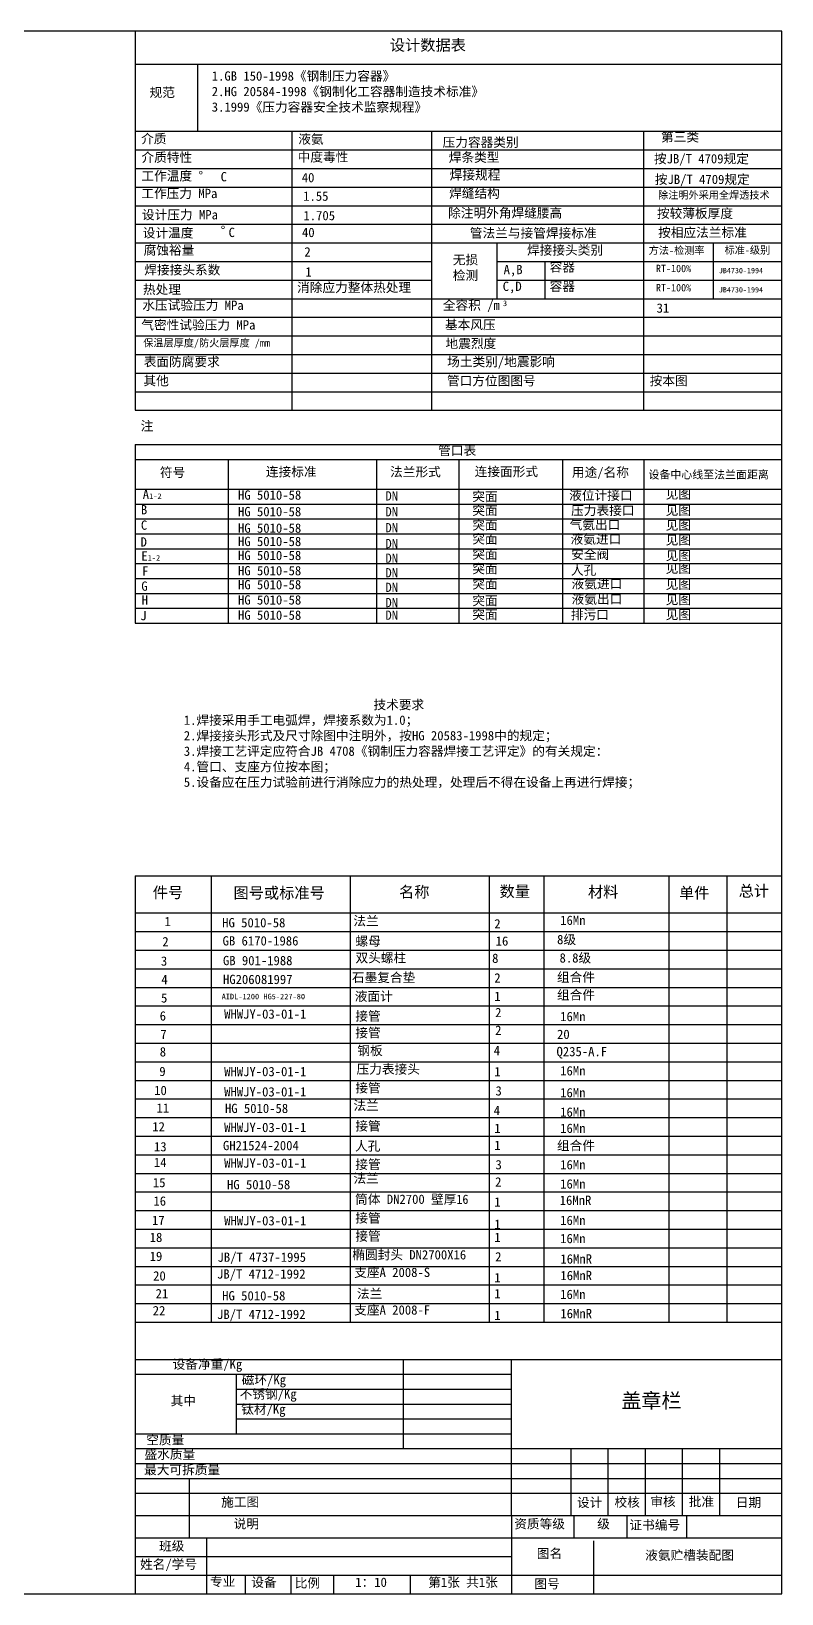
# Model space of a CAD drawing. Header units: millimetres. Extents: x 0 to 594, y 0 to 420.
# Drawn here: x 392.1 to 594, y 0 to 420 of the extents above; entities that cross this region are included whole.
import ezdxf

# ---------------------------------------------------------------- set-up
doc = ezdxf.new("R2010")
doc.units = ezdxf.units.MM

msp = doc.modelspace()

# ---------------------------------------------------------------- linework, layer by layer
at = {"lineweight": 25}
for p, q in [((420.097, 420), (420.097, 318.114)), ((420.097, 411.147), (594, 411.147)), ((436.844, 411.147), (436.844, 393.114)), ((420.097, 393.114), (594, 393.114)), ((462.225, 393.114), (462.225, 318.114)), ((499.788, 393.114), (499.788, 318.114)), ((556.759, 393.114), (556.759, 318.114)), ((420.097, 388.114), (594, 388.114)), ((420.097, 383.114), (594, 383.114)), ((420.097, 378.114), (594, 378.114)), ((420.097, 373.114), (594, 373.114)), ((420.097, 368.114), (594, 368.114)), ((420.097, 363.114), (594, 363.114)), ((517.31, 363.114), (517.31, 348.114)), ((575.583, 363.114), (575.583, 348.114)), ((420.097, 358.114), (499.788, 358.114)), ((517.31, 358.114), (594, 358.114)), ((530.257, 358.114), (530.257, 348.114)), ((420.097, 353.114), (499.788, 353.114)), ((517.31, 353.114), (594, 353.114)), ((420.097, 348.114), (594, 348.114)), ((420.097, 343.114), (594, 343.114)), ((420.097, 338.114), (594, 338.114)), ((420.097, 333.114), (594, 333.114)), ((420.097, 328.114), (594, 328.114)), ((420.097, 323.114), (594, 323.114)), ((420.097, 318.114), (594, 318.114)), ((420.097, 308.91), (594, 308.91)), ((420.097, 308.91), (420.097, 260.91)), ((420.097, 304.91), (594, 304.91)), ((445.094, 304.91), (445.094, 260.91)), ((484.951, 304.91), (484.951, 260.91)), ((507.094, 304.91), (507.094, 260.91)), ((535.029, 304.91), (535.029, 260.91)), ((556.893, 304.91), (556.893, 260.91)), ((420.097, 296.91), (594, 296.91)), ((420.097, 292.91), (594, 292.91)), ((420.097, 288.91), (594, 288.91)), ((420.097, 284.91), (594, 284.91)), ((420.097, 280.91), (594, 280.91)), ((420.097, 276.91), (594, 276.91)), ((420.097, 272.91), (594, 272.91)), ((420.097, 268.91), (594, 268.91)), ((420.097, 264.91), (594, 264.91)), ((420.097, 260.91), (594, 260.91)), ((420.097, 193), (420.097, 0))]:
    msp.add_line(p, q, dxfattribs=at)
msp.add_lwpolyline([(0, 0), (594, 0), (594, 420), (0, 420)], close=True)
at = {"layer": 'Defpoints', "lineweight": 25}
for p, q in [((420.097, 193), (594, 193)), ((440.476, 193), (440.476, 73)), ((477.884, 193), (477.884, 73)), ((515.292, 193), (515.292, 73)), ((529.972, 193), (529.972, 73)), ((563.592, 193), (563.592, 73)), ((579.218, 193), (579.218, 73)), ((420.097, 183), (594, 183)), ((420.097, 178), (594, 178)), ((420.097, 173), (594, 173)), ((420.097, 168), (594, 168)), ((420.097, 163), (594, 163)), ((420.097, 158), (594, 158)), ((420.097, 153), (594, 153)), ((420.097, 148), (594, 148)), ((420.097, 143), (594, 143)), ((420.097, 138), (594, 138)), ((420.097, 133), (594, 133)), ((420.097, 128), (594, 128)), ((420.097, 123), (594, 123)), ((420.097, 118), (594, 118)), ((420.097, 113), (594, 113)), ((420.097, 108), (594, 108)), ((420.097, 103), (594, 103)), ((420.097, 98), (594, 98)), ((420.097, 93), (594, 93)), ((420.097, 88), (594, 88)), ((420.097, 83), (594, 83)), ((420.097, 78), (594, 78)), ((420.097, 73), (594, 73)), ((420.097, 63), (594, 63)), ((492.214, 39), (492.214, 63)), ((521.214, 63), (521.214, 21)), ((420.097, 59), (521.214, 59)), ((447.194, 59), (447.194, 43)), ((447.194, 55), (521.214, 55)), ((447.194, 51), (521.214, 51)), ((447.194, 47), (521.214, 47)), ((420.097, 43), (521.214, 43)), ((420.097, 39), (594, 39)), ((537.233, 39), (537.233, 21)), ((547.233, 39), (547.233, 21)), ((557.233, 39), (557.233, 21)), ((567.233, 39), (567.233, 21)), ((577.233, 39), (577.233, 21)), ((420.097, 35), (594, 35)), ((420.097, 31), (594, 31)), ((434.613, 31), (434.613, 15)), ((420.097, 27), (594, 27)), ((420.097, 21), (594, 21)), ((521.267, 21), (521.267, 0)), ((538.039, 21), (538.039, 15)), ((552.297, 21), (552.297, 15)), ((568.337, 21), (568.337, 15)), ((420.097, 15), (594, 15)), ((439.252, 15), (439.252, 0)), ((543.386, 14.259), (543.386, 0)), ((420.097, 10), (521.267, 10)), ((420.097, 5), (594, 5)), ((449.691, 5), (449.691, 0)), ((461.912, 5), (461.912, 0)), ((473.369, 5), (473.369, 0)), ((493.992, 5), (493.992, 0))]:
    msp.add_line(p, q, dxfattribs=at)

# ---------------------------------------------------------------- texts
at = {"lineweight": 25, "attachment_point": 1}
for s, insert, char_height, width in [('{\\fSimSun|b0|i0|c134|p54;设计数据表}', (488.568, 417.788), 3, 83.77628), ('1.GB 150-1998{\\fSimSun|b0|i0|c134|p2;《钢制压力容器》}\\P2.HG 20584-1998{\\fSimSun|b0|i0|c134|p2;《钢制化工容器制造技术标准》}\\P3.1999{\\fSimSun|b0|i0|c134|p2;《压力容器安全技术监察规程》}', (440.659, 409.221), 2.5, 88.52787), ('{\\fSimSun|b0|i0|c134|p54;规范}', (423.943, 404.816), 2.5, 14.78405), ('{\\fSimSun|b0|i0|c134|p54;介质}', (421.653, 392.368), 2.5, 42.10194), ('{\\fSimSun|b0|i0|c134|p54;液氨}', (463.936, 392.281), 2.5, 28.06796), ('{\\fSimSun|b0|i0|c134|p54;压力容器类别}', (502.758, 391.418), 2.5, 50.66505), ('{\\fSimSun|b0|i0|c134|p54;第三类}', (561.511, 392.844), 2.5, 31.16019), ('{\\fSimSun|b0|i0|c134|p54;介质特性}', (421.744, 387.367), 2.5, 34.01456), ('{\\fSimSun|b0|i0|c134|p54;中度毒性}', (463.765, 387.46), 2.5, 33.06311), ('{\\fSimSun|b0|i0|c134|p54;焊条类型}', (504.423, 387.378), 2.5, 43.76698), ('{\\fSimSun|b0|i0|c134|p54;按}JB/T 4709{\\fSimSun|b0|i0|c134|p54;规定}', (559.62, 386.986), 2.5, 32.34722), ('{\\fSimSun|b0|i0|c134|p54;工作温度 %%d}', (421.744, 382.376), 2.5, 26.40291), ('{\\fSimSun|b0|i0|c134|p54;焊接规程}', (504.661, 382.626), 2.5, 37.10679), ('{\\fSimSun|b0|i0|c134|p54;工作压力 }MPa', (421.721, 377.647), 2.5, 32.11165), ('C', (443.054, 382.15), 2.5, 19.02913), ('40', (464.872, 381.915), 2.5, 33.0631), ('{\\fSimSun|b0|i0|c134|p54;焊缝结构}', (504.526, 377.712), 2.5, 29.97087), ('{\\fSimSun|b0|i0|c134|p54;按}JB/T 4709{\\fSimSun|b0|i0|c134|p54;规定}', (559.846, 381.438), 2.5, 35.16667), ('1.55', (465.262, 376.926), 2.5, 25.92718), ('{\\fSimSun|b0|i0|c134|p54;除注明外采用全焊透技术}', (560.728, 376.986), 2, 37.79167), ('{\\fSimSun|b0|i0|c134|p54;设计压力 }MPa', (421.881, 371.932), 2.5, 28.54369), ('1.705', (465.325, 371.709), 2.5, 24.02427), ('{\\fSimSun|b0|i0|c134|p54;除注明外角焊缝腰高}', (504.253, 372.408), 2.5, 46.14563), ('{\\fSimSun|b0|i0|c134|p54;按较薄板厚度}', (560.427, 372.32), 2.5, 32.58737), ('{\\fSimSun|b0|i0|c134|p54;设计温度 }', (422.083, 367.055), 2.5, 29.73301), ('%%d', (443.054, 367.655), 2.5, 32.11165), ('C', (445.195, 367.18), 2.5, 23.54854), ('40', (464.938, 367.18), 2.5, 21.88349), ('{\\fSimSun|b0|i0|c134|p54;管法兰与接管焊接标准}', (510.093, 367.027), 2.5, 39.96116), ('{\\fSimSun|b0|i0|c134|p54;按相应法兰标准}', (560.728, 367.159), 2.5, 28.54369), ('{\\fSimSun|b0|i0|c134|p54;腐蚀裕量}', (422.333, 362.416), 2.5, 27.1165), ('2', (465.583, 361.952), 2.5, 22.35922), ('{\\fSimSun|b0|i0|c134|p54;焊接接头类别}', (525.465, 362.427), 2.5, 39.48543), ('{\\fSimSun|b0|i0|c134|p54;方法-检测率}', (558.198, 362.102), 2, 21.84722), ('{\\fSimSun|b0|i0|c134|p54;标准-级别}', (578.612, 362.183), 2, 27.62963), ('{\\fSimSun|b0|i0|c134|p54;焊接接头系数}', (422.516, 357.12), 2.5, 32.15678), ('{\\fSimSun|b0|i0|c134|p54;无损\\P检测}', (505.506, 359.826), 2.5, 13.08252), ('A,B', (519.171, 357.2), 2.5, 16.17476), ('{\\fSimSun|b0|i0|c134|p54;容器}', (531.54, 357.912), 2.5, 22.83495), ('RT-100%', (560.141, 357.233), 1.9913, 17.9924), ('1', (465.845, 356.571), 2.5, 24.96645), ('{\\fSimSun|b0|i0|c134|p54;容器}', (531.54, 352.685), 2.5, 17.36408), ('JB4730-1994', (577.074, 356.392), 1.4447, 23.52445), ('{\\fSimSun|b0|i0|c134|p54;热处理}', (422.141, 351.857), 2.5, 21.37127), ('{\\fSimSun|b0|i0|c134|p54;消除应力整体热处理}', (463.61, 352.381), 2.5, 37.949), ('C,D', (518.933, 352.685), 2.5, 9.03884), ('RT-100%', (560.141, 352.061), 1.9913, 17.9924), ('JB4730-1994', (577.074, 351.241), 1.4447, 23.52445), ('{\\fSimSun|b0|i0|c134|p54;水压试验压力 }MPa', (421.991, 347.592), 2.5, 32.35651), ('{\\fSimSun|b0|i0|c134|p54;全容积 /}m', (502.824, 347.608), 2.5, 47.13665), ('3', (518.992, 347.62), 1.5, 18.3753), ('31', (560.327, 346.847), 2.5, 19.02595), ('{\\fSimSun|b0|i0|c134|p54;气密性试验压力 }MPa', (421.717, 342.305), 2.5, 35.95168), ('{\\fSimSun|b0|i0|c134|p54;基本风压}', (503.392, 342.375), 2.5, 40.85901), ('{\\fSimSun|b0|i0|c134|p54;保温层厚度/防火层厚度 /}mm', (422.241, 337.242), 2, 44.95238), ('{\\fSimSun|b0|i0|c134|p54;地震烈度}', (503.548, 337.33), 2.5, 36.02455), ('{\\fSimSun|b0|i0|c134|p54;表面防腐要求}', (422.366, 332.428), 2.5, 43.54148), ('{\\fSimSun|b0|i0|c134|p54;场土类别/地震影响}', (503.989, 332.435), 2.5, 32.59364), ('{\\fSimSun|b0|i0|c134|p54;其他}', (422.291, 327.315), 2.5, 30.75866), ('{\\fSimSun|b0|i0|c134|p54;管口方位图图号}', (503.919, 327.293), 2.5, 40.70306), ('{\\fSimSun|b0|i0|c134|p54;按本图}', (558.458, 327.325), 2.5, 27.44728), ('{\\fSimSun|b0|i0|c134|p54;注}', (421.536, 315.168), 2.5, 20.65251), ('{\\fSimSun|b0|i0|c134|p54;管口表}', (501.574, 308.559), 2.5, 38.61088), ('{\\fSimSun|b0|i0|c134|p54;符号}', (426.708, 302.684), 2.5, 22.18183), ('{\\fSimSun|b0|i0|c134|p54;连接标准}', (455.217, 302.852), 2.5, 30.07073), ('{\\fSimSun|b0|i0|c134|p54;法兰形式}', (488.639, 302.829), 2.5, 18.9732), ('{\\fSimSun|b0|i0|c134|p54;连接面形式}', (511.387, 302.901), 2.5, 19.92783), ('{\\fSimSun|b0|i0|c134|p54;用途/名称}', (537.541, 302.71), 2.5, 17.42193), ('{\\fSimSun|b0|i0|c134|p54;设备中心线至法兰面距离}', (558.144, 301.913), 2.15742, 35.29949), ('A{\\H0.6x;1-2}', (422.099, 296.775), 2.5, 20.21309), ('{\\fNSimSun|b0|i0|c134|p49;HG 5010-58}', (447.722, 296.579), 2.5, 27.65322), ('DN', (487.374, 296.365), 2.5, 24.07396), ('{\\fSimSun|b0|i0|c134|p54;突面}', (510.735, 296.187), 2.5, 26.74885), ('{\\fSimSun|b0|i0|c134|p54;液位计接口}', (536.816, 296.532), 2.5, 20.50745), ('{\\fSimSun|b0|i0|c134|p54;见图}', (562.784, 296.847), 2.5, 25.10598), ('B', (421.597, 292.636), 2.5, 13.43354), ('{\\fNSimSun|b0|i0|c134|p49;HG 5010-58}', (447.722, 292.139), 2.5, 27.65322), ('DN', (487.374, 292.089), 2.5, 24.07396), ('{\\fSimSun|b0|i0|c134|p54;突面}', (510.735, 292.445), 2.5, 26.74885), ('{\\fSimSun|b0|i0|c134|p54;压力表接口}', (537.326, 292.439), 2.5, 19.2619), ('{\\fSimSun|b0|i0|c134|p54;见图}', (562.784, 292.476), 2.5, 25.10598), ('C', (421.597, 288.496), 2.5, 13.0569), ('{\\fNSimSun|b0|i0|c134|p49;HG 5010-58}', (447.722, 287.698), 2.5, 27.65322), ('DN', (487.374, 287.813), 2.5, 24.07396), ('{\\fSimSun|b0|i0|c134|p54;突面}', (510.735, 288.526), 2.5, 26.74885), ('{\\fSimSun|b0|i0|c134|p54;气氨出口}', (536.925, 288.601), 2.5, 17.83257), ('{\\fSimSun|b0|i0|c134|p54;见图}', (562.784, 288.485), 2.5, 25.10598), ('D', (421.516, 283.98), 2.5, 13.81019), ('{\\fNSimSun|b0|i0|c134|p49;HG 5010-58}', (447.722, 284.112), 2.5, 27.65322), ('DN', (487.374, 283.537), 2.5, 24.07396), ('{\\fSimSun|b0|i0|c134|p54;突面}', (510.735, 284.784), 2.5, 26.74885), ('{\\fSimSun|b0|i0|c134|p54;液氨进口}', (537.2, 284.756), 2.5, 20.32912), ('{\\fSimSun|b0|i0|c134|p54;见图}', (562.784, 284.495), 2.5, 25.10598), ('E{\\H0.6x;1-2}', (421.724, 280.176), 2.5, 23.97951), ('{\\fNSimSun|b0|i0|c134|p49;HG 5010-58}', (447.722, 280.354), 2.5, 27.65322), ('DN', (487.374, 279.617), 2.5, 24.07396), ('{\\fSimSun|b0|i0|c134|p54;突面}', (510.735, 280.686), 2.5, 26.74885), ('{\\fSimSun|b0|i0|c134|p54;安全阀}', (537.346, 280.637), 2.5, 18.90252), ('{\\fSimSun|b0|i0|c134|p54;见图}', (562.784, 280.314), 2.5, 25.10598), ('F', (421.915, 276.139), 2.5, 14.43792), ('{\\fNSimSun|b0|i0|c134|p49;HG 5010-58}', (447.722, 276.255), 2.5, 27.65322), ('DN', (487.374, 275.697), 2.5, 24.07396), ('{\\fSimSun|b0|i0|c134|p54;突面}', (510.735, 276.766), 2.5, 26.74885), ('{\\fSimSun|b0|i0|c134|p54;突面}', (510.735, 272.668), 2.5, 26.74885), ('{\\fSimSun|b0|i0|c134|p54;人孔}', (537.275, 276.384), 2.5, 17.65424), ('{\\fSimSun|b0|i0|c134|p54;液氨进口}', (537.464, 272.715), 2.5, 17.68306), ('{\\fSimSun|b0|i0|c134|p54;见图}', (562.784, 276.893), 2.5, 25.10598), ('G', (421.714, 272.104), 2.5, 10.50292), ('{\\fNSimSun|b0|i0|c134|p49;HG 5010-58}', (447.722, 272.498), 2.5, 27.65322), ('DN', (487.374, 271.777), 2.5, 24.07396), ('{\\fSimSun|b0|i0|c134|p54;液氨出口}', (537.465, 268.608), 2.5, 19.25917), ('{\\fSimSun|b0|i0|c134|p54;见图}', (562.784, 272.589), 2.5, 25.10598), ('H', (421.795, 268.331), 2.5, 32.37225), ('{\\fNSimSun|b0|i0|c134|p49;HG 5010-58}', (447.722, 268.399), 2.5, 27.65322), ('DN', (487.374, 267.679), 2.5, 24.07396), ('{\\fSimSun|b0|i0|c134|p54;突面}', (510.735, 268.214), 2.5, 26.74885), ('{\\fSimSun|b0|i0|c134|p54;突面}', (510.735, 264.472), 2.5, 26.74885), ('{\\fSimSun|b0|i0|c134|p54;排污口}', (537.263, 264.395), 2.5, 25.34109), ('{\\fSimSun|b0|i0|c134|p54;见图}', (562.784, 268.471), 2.5, 25.10598), ('{\\fSimSun|b0|i0|c134|p54;见图}', (562.784, 264.447), 2.5, 25.10598), ('J', (421.44, 264.181), 2.5, 16.41979), ('{\\fNSimSun|b0|i0|c134|p49;HG 5010-58}', (447.722, 264.3), 2.5, 27.65322), ('DN', (487.374, 264.294), 2.5, 24.07396), ('HG 5010-58', (443.469, 181.638), 2.5, 27.65322), ('HG 5010-58', (444.208, 131.716), 2.5, 27.65322), ('HG 5010-58', (444.763, 111.231), 2.5, 27.65322), ('HG 5010-58', (443.469, 81.348), 2.5, 27.65322)]:
    msp.add_mtext(s, dxfattribs=dict(at, insert=insert, char_height=char_height, width=width))
at = {"layer": 'Defpoints', "lineweight": 25, "attachment_point": 1}
for s, insert, char_height, width in [('{\\fSimSun|b0|i0|c134|p54;                              技术要求\\P1.焊接采用手工电弧焊，焊接系数为1.0；\\P2.焊接接头形式及尺寸除图中注明外，按}HG 20583-1998{\\fSimSun|b0|i0|c134|p54;中的规定；\\P3.焊接工艺评定应符合}JB 4708{\\fSimSun|b0|i0|c134|p2;《钢制压力容器焊接工艺评定》的有关规定：\\P4.管口、支座方位按本图；\\P5.设备应在压力试验前进行消除应力的热处理，处理后不得在设备上再进行焊接；}', (433.148, 240.241), 2.5, 159.33554), ('{\\fSimSun|b0|i0|c134|p54;件号}', (424.771, 190.012), 3, 45.46798), ('{\\fSimSun|b0|i0|c134|p54;图号或标准号}', (446.51, 189.883), 3, 44.84163), ('{\\fSimSun|b0|i0|c134|p54;名称}', (491.039, 190.151), 3, 55.12641), ('{\\fSimSun|b0|i0|c134|p54;数量}', (518.092, 190.294), 3, 21.80373), ('{\\fSimSun|b0|i0|c134|p54;材料}', (541.859, 190.17), 3, 53.48084), ('{\\fSimSun|b0|i0|c134|p54;单件}', (566.368, 189.883), 3, 34.96824), ('{\\fSimSun|b0|i0|c134|p54;总计}', (582.412, 190.419), 3, 44.84163), ('1', (427.939, 181.952), 2.5, 47.51712), ('{\\fSimSun|b0|i0|c134|p54;法兰}', (478.752, 182.125), 2.5, 32.96893), ('2', (516.666, 181.348), 2.5, 18.50615), ('16Mn', (534.394, 182.28), 2.5, 20.06129), ('2', (427.366, 176.535), 2.5, 30.91475), ('GB 6170-1986', (443.579, 176.754), 2.5, 30.79174), ('{\\fSimSun|b0|i0|c134|p54;螺母}', (479.329, 176.697), 2.5, 20.84746), ('16', (517.032, 176.697), 2.5, 10.3556), ('8{\\fSimSun|b0|i0|c134|p54;级}', (533.559, 177.107), 2.5, 29.29545), ('{\\fSimSun|b0|i0|c134|p54;双头螺柱}', (479.333, 172.208), 2.5, 14.90741), ('8.8{\\fSimSun|b0|i0|c134|p54;级}', (534.22, 172.165), 2.5, 30.24926), ('3', (426.987, 171.323), 2.5, 29.76976), ('GB 901-1988', (443.671, 171.46), 2.5, 41.01363), ('8', (516.082, 172.072), 2.5, 12.80824), ('4', (427.107, 166.35), 2.5, 43.50965), ('HG206081997', (443.683, 166.385), 2.5, 30.28704), ('{\\fSimSun|b0|i0|c134|p54;石墨复合垫}', (478.372, 166.901), 2.5, 31.61184), ('2', (516.666, 166.781), 2.5, 18.50615), ('{\\fSimSun|b0|i0|c134|p54;组合件}', (533.537, 166.986), 2.5, 17.57727), ('5 ', (427.014, 161.406), 2.5, 45.22713), ('AIDL-1200 HG5-227-80', (443.317, 161.283), 1.5, 28.88668), ('{\\fSimSun|b0|i0|c134|p54;液面计}', (479.134, 161.847), 2.5, 21.80127), ('1', (516.672, 161.859), 2.5, 18.39482), ('{\\fSimSun|b0|i0|c134|p54;组合件}', (533.537, 162.221), 2.5, 17.57727), ('6', (426.653, 156.581), 2.5, 51.81084), ('WHWJY-03-01-1', (443.997, 157.08), 2.5, 32.77778), ('{\\fSimSun|b0|i0|c134|p54;接管}', (479.288, 156.535), 2.5, 17.57727), ('2', (516.895, 157.488), 2.5, 8.03922), ('16Mn', (534.394, 156.413), 2.5, 20.06129), ('7', (426.848, 151.636), 2.5, 43.7959), ('{\\fSimSun|b0|i0|c134|p54;接管}', (479.288, 152.042), 2.5, 17.57727), ('2', (516.895, 152.723), 2.5, 8.03922), ('20', (533.544, 151.624), 2.5, 13.08076), ('{\\fSimSun|b0|i0|c134|p54;钢板}', (479.824, 147.268), 2.5, 29.02294), ('4', (516.512, 147.267), 2.5, 8.44799), ('Q235-A.F', (533.408, 146.995), 2.5, 18.96296), ('8', (426.672, 146.926), 2.5, 18.32374), ('9', (426.562, 141.662), 2.5, 26.49894), ('WHWJY-03-01-1', (443.997, 141.622), 2.5, 32.77778), ('{\\fSimSun|b0|i0|c134|p54;压力表接头}', (479.605, 142.277), 2.5, 31.15919), ('1', (516.672, 141.611), 2.5, 18.39482), ('16Mn', (534.394, 141.826), 2.5, 20.06129), ('10', (425.171, 136.548), 2.5, 19.87421), ('WHWJY-03-01-1', (443.997, 136.179), 2.5, 32.77778), ('{\\fSimSun|b0|i0|c134|p54;接管}', (479.288, 137.238), 2.5, 17.57727), ('3', (516.984, 136.431), 2.5, 11.33062), ('16Mn', (534.394, 135.948), 2.5, 20.06129), ('11', (425.813, 131.781), 2.5, 30.20397), ('{\\fSimSun|b0|i0|c134|p54;法兰}', (478.78, 132.486), 2.5, 32.96893), ('4', (516.512, 131.157), 2.5, 8.44799), ('16Mn', (534.394, 130.723), 2.5, 20.06129), ('12', (424.663, 126.786), 2.5, 18.03222), ('WHWJY-03-01-1', (443.997, 126.6), 2.5, 32.77778), ('{\\fSimSun|b0|i0|c134|p54;接管}', (479.288, 127.005), 2.5, 17.57727), ('1', (516.672, 126.372), 2.5, 18.39482), ('16Mn', (534.394, 126.369), 2.5, 20.06129), ('{\\fSimSun|b0|i0|c134|p54;人孔}', (479.202, 121.594), 2.5, 25.27599), ('{\\fSimSun|b0|i0|c134|p54;组合件}', (533.537, 121.726), 2.5, 17.57727), ('13', (425.114, 121.421), 2.5, 25.92131), ('GH21524-2004', (443.672, 121.726), 2.5, 54.03832), ('1', (516.672, 121.8), 2.5, 18.39482), ('14', (425.091, 117.183), 2.5, 19.38463), ('WHWJY-03-01-1', (443.997, 117.015), 2.5, 32.77778), ('{\\fSimSun|b0|i0|c134|p54;接管}', (479.288, 116.676), 2.5, 17.57727), ('3', (516.984, 116.587), 2.5, 11.33062), ('16Mn', (534.394, 116.582), 2.5, 20.06129), ('15', (424.825, 111.778), 2.5, 34.93742), ('{\\fSimSun|b0|i0|c134|p54;法兰}', (478.78, 112.914), 2.5, 32.96893), ('2', (516.895, 111.947), 2.5, 8.03922), ('16Mn', (534.394, 111.417), 2.5, 20.06129), ('16', (424.97, 106.823), 2.5, 25.69591), ('{\\fSimSun|b0|i0|c134|p54;筒体 }DN2700 {\\fSimSun|b0|i0|c134|p54;壁厚\\fBatangChe|b0|i0|c0|p48;16}', (479.23, 107.296), 2.5, 39.17789), ('1', (516.672, 106.577), 2.5, 18.39482), ('16MnR', (534.263, 107.024), 2.5, 21.49342), ('17', (424.6, 101.643), 2.5, 23.89269), ('WHWJY-03-01-1', (443.997, 101.52), 2.5, 32.77778), ('{\\fSimSun|b0|i0|c134|p54;接管}', (479.288, 102.268), 2.5, 17.57727), ('16Mn', (534.394, 101.631), 2.5, 20.06129), ('18', (423.964, 97.058), 2.5, 28.40075), ('{\\fSimSun|b0|i0|c134|p54;接管}', (479.288, 97.375), 2.5, 17.57727), ('1', (516.672, 100.596), 2.5, 18.39482), ('1', (516.672, 97.062), 2.5, 18.39482), ('16Mn', (534.394, 96.738), 2.5, 20.06129), ('{\\fSimSun|b0|i0|c134|p54;椭圆封头 }DN2700X16', (478.461, 92.364), 2.5, 40.33333), ('19 ', (423.964, 91.959), 2.5, 32.6834), ('JB/T 4737-1995', (442.208, 91.72), 2.5, 41.35443), ('2', (516.895, 91.831), 2.5, 8.03922), ('16MnR', (534.444, 91.257), 2.5, 21.49342), ('20', (424.889, 86.698), 2.5, 31.55638), ('\\pt32.5;JB/T 4712-1992', (442.086, 87.209), 2.5, 35.20833), ('{\\fSimSun|b0|i0|c134|p54;支座}A {\\fSimSun|b0|i0|c134|p54;2008-}S', (478.983, 87.641), 2.5, 35.26359), ('1', (516.672, 86.237), 2.5, 18.39482), ('16MnR', (534.444, 86.8), 2.5, 21.49342), ('21', (425.565, 81.928), 2.5, 18.70842), ('{\\fSimSun|b0|i0|c134|p54;法兰}', (479.719, 81.937), 2.5, 32.96893), ('1', (516.672, 81.931), 2.5, 18.39482), ('16Mn', (534.394, 81.731), 2.5, 20.06129), ('22', (424.788, 77.359), 2.5, 47.33457), ('\\pt32.5;JB/T 4712-1992', (442.086, 76.357), 2.5, 35.20833), ('{\\fSimSun|b0|i0|c134|p54;支座}A {\\fSimSun|b0|i0|c134|p54;2008-}F', (478.983, 77.534), 2.5, 35.26359), ('1', (516.672, 76.088), 2.5, 18.39482), ('16MnR', (534.444, 76.574), 2.5, 21.49342), ('{\\fSimSun|b0|i0|c134|p54;设备净重/}Kg', (430.124, 62.968), 2.5, 33.54478), ('{\\fSimSun|b0|i0|c134|p54;磁环/}Kg', (448.72, 58.788), 2.5, 28.32277), ('{\\fSimSun|b0|i0|c134|p54;不锈钢/}Kg', (448.162, 54.949), 2.5, 21.49578), ('{\\fSimSun|b0|i0|c134|p54;其中}', (429.608, 53.125), 2.5, 20.74815), ('{\\fSimSun|b0|i0|c134|p54;钛材/}Kg', (448.591, 50.862), 2.5, 20.66547), ('{\\fSimSun|b0|i0|c134|p54;\\H0.9896x;盖章栏}', (550.84, 53.895), 4, 59.42326), ('{\\fSimSun|b0|i0|c134|p54;空质量}', (423.037, 42.627), 2.5, 39.942), ('{\\fSimSun|b0|i0|c134|p54;盛水质量}', (422.575, 38.752), 2.5, 28.05229), ('{\\fSimSun|b0|i0|c134|p54;最大可拆质量}', (422.459, 34.599), 2.5, 25.63719), ('{\\fSimSun|b0|i0|c134|p54;施工图}', (443.193, 25.904), 2.5, 45.96894), ('{\\fSimSun|b0|i0|c134|p54;设计}', (538.908, 25.796), 2.5, 27.13289), ('{\\fSimSun|b0|i0|c134|p54;校核}', (549, 25.877), 2.5, 22.19963), ('{\\fSimSun|b0|i0|c134|p54;审核}', (558.643, 26.041), 2.5, 15.69671), ('{\\fSimSun|b0|i0|c134|p54;批准}', (568.978, 26.02), 2.5, 19.50877), ('{\\fSimSun|b0|i0|c134|p54;日期}', (581.621, 25.816), 2.5, 26.68441), ('{\\fSimSun|b0|i0|c134|p54;说明}', (446.557, 20.079), 2.5, 47.09013), ('{\\fSimSun|b0|i0|c134|p54;资质等级}', (522.042, 20.046), 2.5, 26.01472), ('{\\fSimSun|b0|i0|c134|p54;  级}', (540.942, 20.046), 2.5, 22.23481), ('{\\fSimSun|b0|i0|c134|p54;证书编号}', (553.028, 19.74), 2.5, 26.68176), ('{\\fSimSun|b0|i0|c134|p54;班级}', (426.474, 14.093), 2.5, 21.39953), ('{\\fSimSun|b0|i0|c134|p54;姓名/学号}', (421.375, 9.187), 2.5, 41.21392), ('{\\fSimSun|b0|i0|c134|p54;图名}', (528.107, 12.076), 2.5, 34.46395), ('{\\fSimSun|b0|i0|c134|p54;液氨贮槽装配图}', (557.26, 11.629), 2.5, 57.3658), ('{\\fSimSun|b0|i0|c134|p54;专业}', (440.199, 4.546), 2.5, 20.01252), ('{\\fSimSun|b0|i0|c134|p54;设备}', (451.295, 4.348), 2.5, 19.02181), ('{\\fSimSun|b0|i0|c134|p54;比例}', (462.986, 4.15), 2.5, 22.5884), ('  1{\\fSimSun|b0|i0|c134|p2;：10}', (475.865, 4.348), 2.5, 21.00325), ('{\\fSimSun|b0|i0|c134|p54;  第1张 共1张}', (495.481, 4.348), 2.5, 33.68445), ('{\\fSimSun|b0|i0|c134|p54;图号}', (527.447, 3.933), 2.5, 22.6795)]:
    msp.add_mtext(s, dxfattribs=dict(at, insert=insert, char_height=char_height, width=width))

doc.saveas('drawing.dxf')
